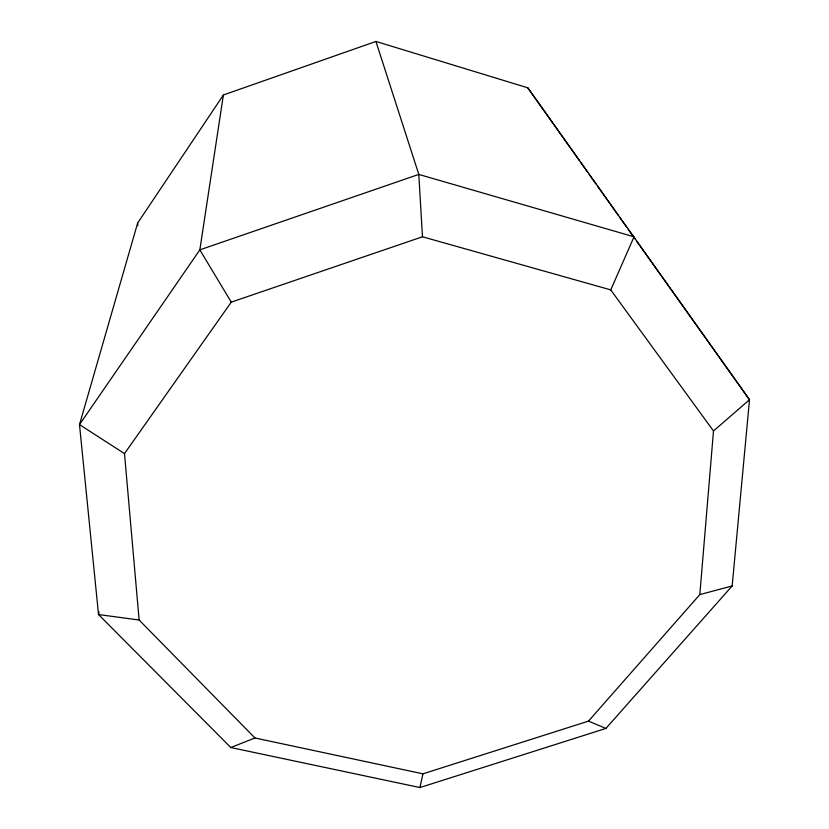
<?xml version="1.0" encoding="UTF-8"?>
<svg xmlns="http://www.w3.org/2000/svg" width="829" height="829" viewBox="0 0 829 829"><rect width="100%" height="100%" fill="white"/><g stroke="black" fill="none" stroke-linecap="round" stroke-linejoin="round"><path stroke-width="1.24" d="M699.821 594.59L713.489 430.976L610.745 289.891L422.479 236.783L231.27 302.129L124.495 453.608L139.127 620.03L254.959 737.976L422.935 773.83L588.497 721.116L699.821 594.59L732.162 585.968L749.509 399.723L527.804 87.812L375.931 41.45L223.395 94.983L137.645 223.053L79.491 424.614L98.527 614.538L230.804 747.53L419.93 787.55L605.895 728.442L732.162 585.968M223.395 94.983L199.841 249.85L79.491 424.614L124.495 453.608M99.045 611.999L98.527 614.538L139.127 620.03M419.93 787.55L422.935 773.83M610.745 289.891L634.04 236.814L418.8 174.411L199.841 249.85L231.27 302.129M713.489 430.976L749.509 399.723L636.423 240.887M230.804 747.53L254.959 737.976M588.497 721.116L605.895 728.442M618.455 215.633L597.481 186.079M619.947 217.747L626.693 227.208M628.185 229.312L634.931 238.783M527.804 87.812L579.502 160.722M580.994 162.836L587.74 172.339M589.243 174.453L595.978 183.965M375.931 41.45L418.8 174.411L422.479 236.783M137.645 223.053L137.842 225.633"/></g></svg>
